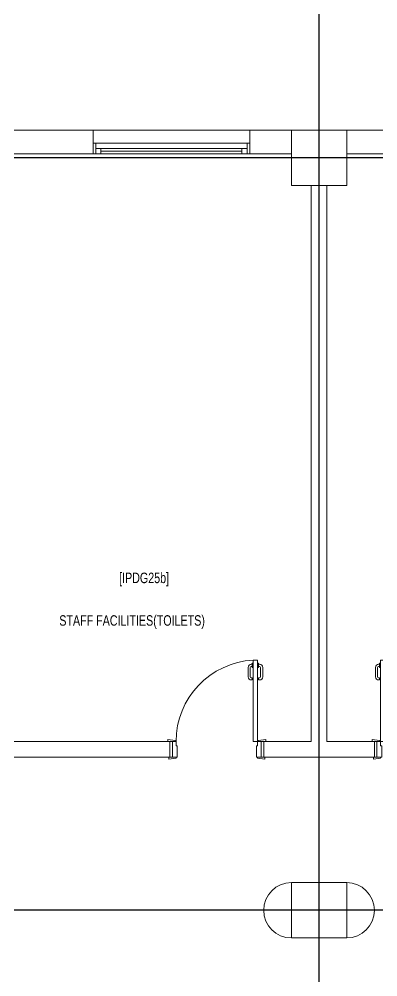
# Model space of a CAD drawing. Header units: metres. Extents: x -18745 to 220762, y -1579758 to -1356048.
# Drawn here: x 148689 to 152127, y -1463075 to -1453909 of the extents above; entities that cross this region are included whole.
import ezdxf

# ---------------------------------------------------------------- set-up
doc = ezdxf.new("R2010")
doc.units = ezdxf.units.M
doc.layers.get('0').update_dxf_attribs({"lineweight": 0})
for name, color, linetype, lineweight in [('A-100 - Copy$0$72_EGR_BASE_TEXT', 8, 'Continuous', 0), ('A-100 - Copy$0$Aluminum', 8, 'Continuous', 0), ('A-100 - Copy$0$Proj', 8, 'Continuous', 0), ('A-100 - Copy$0$Structure', 8, 'Continuous', 9), ('A-100 - Copy$0$Walls', 8, 'Continuous', 0), ('A-100 - Copy$0$Wooden Joinery', 8, 'Continuous', 0)]:
    doc.layers.add(name, color=color, linetype=linetype, lineweight=lineweight)
doc.layers.add('A-100 - Copy$0$axes', color=8, linetype='Continuous')
doc.styles.add('A-100 - Copy$0$X3G_ENTITY_2587EA', font='swisscl.ttf', dxfattribs={"height": 200})

# ---------------------------------------------------------------- blocks, each defined once
blk = doc.blocks.new('A-100 - Copy$0$A$C72370EFE')
at = {"layer": 'A-100 - Copy$0$Wooden Joinery'}
for p, q in [((-0.05, -0.07), (-0.05, -0.16)), ((-0.03, -0.07), (-0.03, -0.16)), ((-0.01, -0.04), (-0.02, -0.04)), ((-0.01, -0.06), (-0.02, -0.06)), ((-0.01, -0.03), (-0.01, -0.07)), ((0, -0.03), (-0.01, -0.03)), ((0, -0.07), (-0.01, -0.07)), ((0.04, -0.03), (0.05, -0.03)), ((0.04, -0.07), (0.05, -0.07)), ((0.05, -0.03), (0.05, -0.07)), ((0.05, -0.04), (0.06, -0.04)), ((0.05, -0.06), (0.06, -0.06)), ((0.07, -0.07), (0.07, -0.16)), ((0.09, -0.07), (0.09, -0.16)), ((-0.01, -0.17), (-0.02, -0.17)), ((-0.01, -0.17), (-0.01, -0.19)), ((0.05, -0.17), (0.06, -0.17)), ((0.05, -0.17), (0.05, -0.19)), ((-0.01, -0.19), (-0.02, -0.19)), ((0.05, -0.19), (0.06, -0.19))]:
    blk.add_line(p, q, dxfattribs=at)
for centre, radius, start, end in [((-0.02, -0.07), 0.03, 90, 180), ((-0.02, -0.07), 0.01, 90, 180), ((0.06, -0.07), 0.03, 0, 90), ((0.06, -0.07), 0.01, 0, 90), ((-0.02, -0.16), 0.03, 180, 270), ((-0.02, -0.16), 0.01, 180, 270), ((0.06, -0.16), 0.01, 270, 0), ((0.06, -0.16), 0.03, 270, 0)]:
    blk.add_arc(centre, radius, start, end, dxfattribs=at)
blk = doc.blocks.new('A-100 - Copy$0$DR1')
at = {"layer": 'A-100 - Copy$0$Wooden Joinery', "elevation": 0}
for points in [[(1743552.9, 41731.9), (1743562.9, 41731.9), (1743572.9, 41801.9), (1743552.9, 41801.9)], [(1743402.9, 41721.9), (1743392.9, 41721.9), (1743382.9, 41791.9), (1743402.9, 41791.9)], [(1743552.9, 41681.9), (1744331.9, 41681.9), (1744331.9, 41721.9), (1743552.9, 41721.9)], [(1743402.9, 40941.9), (1743392.9, 40941.9), (1743382.9, 40871.9), (1743402.9, 40871.9)], [(1743552.9, 40931.9), (1743562.9, 40931.9), (1743572.9, 40861.9), (1743552.9, 40861.9)]]:
    blk.add_lwpolyline(points, close=True, dxfattribs=at)
for points in [[(1743552.9, 41756.9), (1743402.9, 41756.9), (1743402.9, 41781.9), (1743552.9, 41781.9), (1743552.9, 41756.9)], [(1743552.9, 41756.9), (1743552.9, 41721.9), (1743512.9, 41721.9), (1743512.9, 41711.9), (1743402.9, 41711.9), (1743402.9, 41756.9), (1743552.9, 41756.9)], [(1743552.9, 40906.9), (1743552.9, 40941.9), (1743512.9, 40941.9), (1743512.9, 40951.9), (1743402.9, 40951.9), (1743402.9, 40906.9), (1743552.9, 40906.9)], [(1743552.9, 40906.9), (1743402.9, 40906.9), (1743402.9, 40881.9), (1743552.9, 40881.9), (1743552.9, 40906.9)]]:
    blk.add_lwpolyline(points, dxfattribs=at)
at = {"layer": 'A-100 - Copy$0$Wooden Joinery'}
blk.add_arc((1743552.9, 41721.9, 0), 780, 270, 357.0603, dxfattribs=at)
at = {"layer": 'A-100 - Copy$0$Wooden Joinery', "xscale": -999.9999999998856, "yscale": 999.9999999998856, "zscale": 999.9999999998854, "rotation": 270}
blk.add_blockref('A-100 - Copy$0$A$C72370EFE', (1744331.9, 41681.9, 0), dxfattribs=at)
blk = doc.blocks.new('A-100 - Copy')
at = {"layer": 'A-100 - Copy$0$Aluminum'}
for p, q in [((150898.3, -1455097.7, 0), (149398.3, -1455097.7, 0)), ((149423.3, -1455097.7, 0), (149423.3, -1455197.7, 0)), ((150873.3, -1455147.7, 0), (149423.3, -1455147.7, 0)), ((149473.3, -1455147.7, 0), (149473.3, -1455197.7, 0)), ((150823.3, -1455147.7, 0), (150823.3, -1455197.7, 0)), ((150873.3, -1455097.7, 0), (150873.3, -1455197.7, 0)), ((150898.3, -1455197.7, 0), (149398.3, -1455197.7, 0)), ((149473.3, -1455172.7, 0), (150823.3, -1455172.7, 0))]:
    blk.add_line(p, q, dxfattribs=at)
at = {"layer": 'A-100 - Copy$0$axes'}
for p, q in [((151563.3, -1477297.4, 0), (151563.3, -1391762.7, 0)), ((215795, -1455237.7, 2.4), (83877.8, -1455237.7, 2.4)), ((215702.3, -1462437.7, 2.4), (83332.8, -1462437.7, 2.4))]:
    blk.add_line(p, q, dxfattribs=at)
at = {"layer": 'A-100 - Copy$0$Proj'}
blk.add_line((149398.3, -1454972.7, 0), (150898.3, -1454972.7, 0), dxfattribs=at)
at = {"layer": 'A-100 - Copy$0$Structure', "elevation": 0}
for points in [[(151298.3, -1455502.7), (151828.3, -1455502.7), (151828.3, -1454972.7), (151298.3, -1454972.7)], [(151298.3, -1462702.7), (151828.3, -1462702.7), (151828.3, -1462172.7), (151298.3, -1462172.7)]]:
    blk.add_lwpolyline(points, close=True, dxfattribs=at)
at = {"layer": 'A-100 - Copy$0$Walls'}
for p, q in [((149398.3, -1454972.7, 0), (146528.7, -1454972.7, 0)), ((149398.3, -1455197.7, 0), (149398.3, -1454972.7, 0)), ((151298.3, -1454972.7), (150898.3, -1454972.7, 0)), ((150898.3, -1455197.7, 0), (150898.3, -1454972.7, 0)), ((152488.3, -1454972.7), (151828.3, -1454972.7)), ((149398.3, -1455197.7, 0), (144628.3, -1455197.7, 0)), ((151298.3, -1455197.7), (150898.3, -1455197.7, 0)), ((152488.3, -1455197.7), (151828.3, -1455197.7)), ((151488.3, -1460822.7, 0), (151488.3, -1455502.7, 0)), ((144628.3, -1460822.7, 0), (150133.3, -1460822.7, 0)), ((150133.3, -1460822.7, 0), (150133.3, -1460972.7, 0)), ((151033.3, -1460822.7, 0), (151488.3, -1460822.7, 0))]:
    blk.add_line(p, q, dxfattribs=at)
at = {"layer": 'A-100 - Copy$0$Walls', "elevation": 0}
for points in [[(151638.3, -1455502.7), (151638.3, -1460822.7), (152093.3, -1460822.7)], [(151033.3, -1460822.7), (151033.3, -1460972.7), (152093.3, -1460972.7), (152093.3, -1460822.7)], [(148570.5, -1460972.7), (150133.3, -1460972.7)]]:
    blk.add_lwpolyline(points, dxfattribs=at)
at = {"layer": 'A-100 - Copy$0$Walls'}
for centre, start, end in [((151298.3, -1462437.7, 0), 90, 270), ((151828.3, -1462437.7, 0), 270, 90)]:
    blk.add_arc(centre, 265, start, end, dxfattribs=at)
at = {"layer": 'A-100 - Copy$0$Wooden Joinery', "xscale": -1, "rotation": 270}
blk.add_blockref('A-100 - Copy$0$DR1', (109251.3, -3204375.6, 0), dxfattribs=at)
at = {"layer": 'A-100 - Copy$0$Wooden Joinery', "rotation": 90}
blk.add_blockref('A-100 - Copy$0$DR1', (193875.2, -3204375.6, 0), dxfattribs=at)
at = {"layer": 'A-100 - Copy$0$72_EGR_BASE_TEXT', "char_height": 100, "attachment_point": 2, "style": 'A-100 - Copy$0$X3G_ENTITY_2587EA'}
for s, insert in [('[IPDG25b]', (149886.2, -1459206.6)), ('STAFF FACILITIES(TOILETS)', (149771.5, -1459614.3))]:
    blk.add_mtext(s, dxfattribs=dict(at, insert=insert))

msp = doc.modelspace()

# ---------------------------------------------------------------- block references
msp.add_blockref('A-100 - Copy', (0, 0))

doc.saveas('drawing.dxf')
